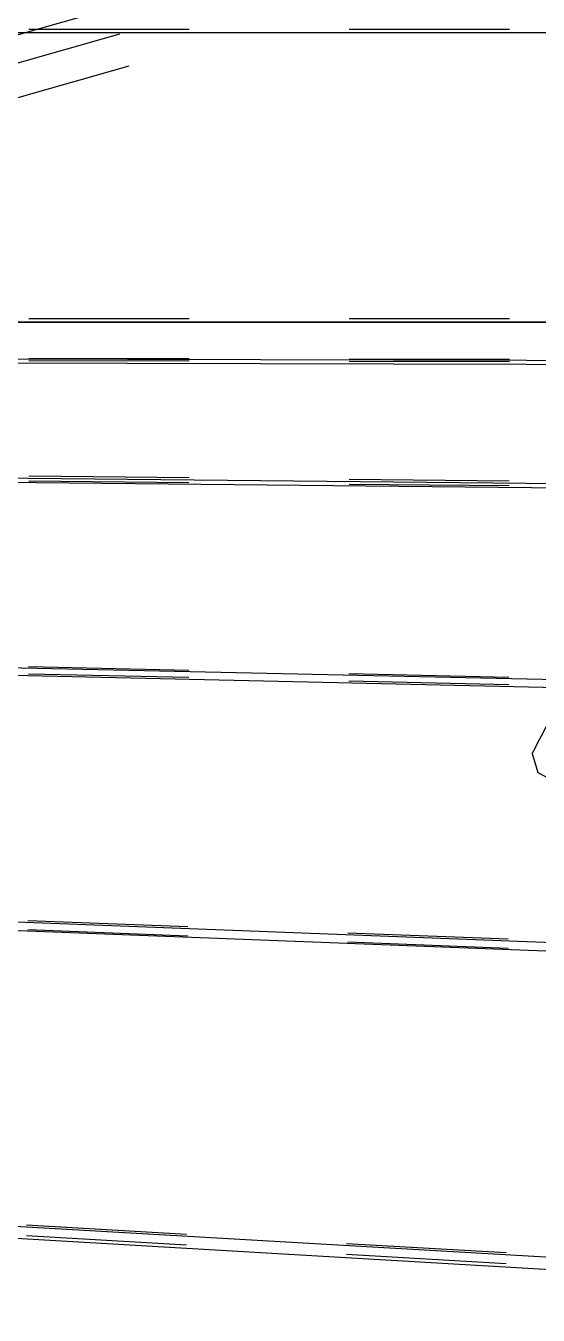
# Model space of a CAD drawing. Extents: x 3 to 592, y 5 to 207.
# Drawn here: x 132.55 to 136.61, y 39.58 to 49.8 of the extents above; entities that cross this region are included whole.
import ezdxf

# ---------------------------------------------------------------- set-up
doc = ezdxf.new("R2010")
doc.units = 0
doc.layers.get('0').update_dxf_attribs({"linetype": 'CONTINUOUS'})

msp = doc.modelspace()

# ---------------------------------------------------------------- linework, layer by layer
at = {"color": 7}
for points in [[(132.104971, 49.617804), (133.326518, 49.965256)], [(132.104971, 49.617804), (133.326518, 49.965256)], [(100.682778, 49.741667), (142.839722, 49.741667)], [(132.571984, 49.768125), (133.841984, 49.768125)], [(132.571984, 49.768125), (133.841984, 49.768125)], [(132.571984, 49.768125), (133.841984, 49.768125)], [(132.571984, 49.768125), (133.841984, 49.768125)], [(135.111984, 49.768125), (136.381984, 49.768125)], [(135.111984, 49.768125), (136.381984, 49.768125)], [(135.111984, 49.768125), (136.381984, 49.768125)], [(135.111984, 49.768125), (136.381984, 49.768125)], [(133.289797, 49.728817), (127.182057, 47.991575)], [(133.289797, 49.728817), (127.182057, 47.991575)], [(133.362928, 49.475452), (127.255188, 47.73821)], [(133.362928, 49.475452), (127.255188, 47.73821)], [(100.682778, 47.448611), (142.839722, 47.448611)], [(142.839722, 47.448611), (100.682778, 47.448611)], [(133.841808, 47.473764), (132.571808, 47.473764)], [(133.841808, 47.473764), (132.571808, 47.473764)], [(133.841808, 47.473764), (132.571808, 47.473764)], [(133.841808, 47.473764), (132.571808, 47.473764)], [(132.571984, 47.476445), (133.841984, 47.476445)], [(132.571984, 47.476445), (133.841984, 47.476445)], [(132.571984, 47.476445), (133.841984, 47.476445)], [(132.571984, 47.476445), (133.841984, 47.476445)], [(136.381808, 47.473764), (135.111808, 47.473764)], [(136.381808, 47.473764), (135.111808, 47.473764)], [(136.381808, 47.473764), (135.111808, 47.473764)], [(136.381808, 47.473764), (135.111808, 47.473764)], [(135.111984, 47.476445), (136.381984, 47.476445)], [(135.111984, 47.476445), (136.381984, 47.476445)], [(135.111984, 47.476445), (136.381984, 47.476445)], [(135.111984, 47.476445), (136.381984, 47.476445)], [(100.682778, 47.236944), (142.839722, 47.131111)], [(142.839722, 47.095833), (100.682778, 47.201667)], [(133.841837, 47.138999), (132.571841, 47.142261)], [(133.841837, 47.138999), (132.571841, 47.142261)], [(133.841837, 47.138999), (132.571841, 47.142261)], [(133.841837, 47.138999), (132.571841, 47.142261)], [(132.571879, 47.163745), (133.841875, 47.160483)], [(132.571879, 47.163745), (133.841875, 47.160483)], [(132.571879, 47.163745), (133.841875, 47.160483)], [(132.571879, 47.163745), (133.841875, 47.160483)], [(136.381829, 47.132475), (135.111833, 47.135737)], [(136.381829, 47.132475), (135.111833, 47.135737)], [(136.381829, 47.132475), (135.111833, 47.135737)], [(136.381829, 47.132475), (135.111833, 47.135737)], [(135.11187, 47.157222), (136.381866, 47.15396)], [(135.11187, 47.157222), (136.381866, 47.15396)], [(135.11187, 47.157222), (136.381866, 47.15396)], [(135.11187, 47.157222), (136.381866, 47.15396)], [(100.682778, 46.531389), (142.839722, 46.108056)], [(142.839722, 46.072778), (100.682778, 46.496111)], [(133.841214, 46.176123), (132.571279, 46.189011)], [(133.841214, 46.176123), (132.571279, 46.189011)], [(133.841214, 46.176123), (132.571279, 46.189011)], [(133.841214, 46.176123), (132.571279, 46.189011)], [(132.571401, 46.230851), (133.841335, 46.217963)], [(132.571401, 46.230851), (133.841335, 46.217963)], [(132.571401, 46.230851), (133.841335, 46.217963)], [(132.571401, 46.230851), (133.841335, 46.217963)], [(135.11127, 46.205075), (136.381205, 46.192188)], [(135.11127, 46.205075), (136.381205, 46.192188)], [(135.11127, 46.205075), (136.381205, 46.192188)], [(135.11127, 46.205075), (136.381205, 46.192188)], [(136.381083, 46.150348), (135.111148, 46.163235)], [(136.381083, 46.150348), (135.111148, 46.163235)], [(136.381083, 46.150348), (135.111148, 46.163235)], [(136.381083, 46.150348), (135.111148, 46.163235)], [(100.682778, 45.4025), (142.839722, 44.485278)], [(142.839722, 44.414722), (100.682778, 45.367222)], [(133.83877, 44.632198), (132.569087, 44.660581)], [(133.83877, 44.632198), (132.569087, 44.660581)], [(133.83877, 44.632198), (132.569087, 44.660581)], [(133.83877, 44.632198), (132.569087, 44.660581)], [(132.569312, 44.720869), (133.838995, 44.692486)], [(132.569312, 44.720869), (133.838995, 44.692486)], [(132.569312, 44.720869), (133.838995, 44.692486)], [(132.569312, 44.720869), (133.838995, 44.692486)], [(135.108678, 44.664103), (136.37836, 44.63572)], [(135.108678, 44.664103), (136.37836, 44.63572)], [(135.108678, 44.664103), (136.37836, 44.63572)], [(135.108678, 44.664103), (136.37836, 44.63572)], [(136.378135, 44.575431), (135.108452, 44.603814)], [(136.378135, 44.575431), (135.108452, 44.603814)], [(136.378135, 44.575431), (135.108452, 44.603814)], [(136.378135, 44.575431), (135.108452, 44.603814)], [(136.562465, 44.031817), (136.582221, 44.068506), (136.605504, 44.112603), (136.636901, 44.171164), (136.674296, 44.241367), (136.716276, 44.320389), (136.761079, 44.403998)], [(136.562465, 44.031817), (136.582221, 44.068506), (136.605504, 44.112603), (136.636901, 44.171164), (136.674296, 44.241367), (136.716276, 44.320389), (136.761079, 44.403998)], [(136.562465, 44.031817), (136.608326, 43.881534)], [(136.562465, 44.031817), (136.608326, 43.881534)], [(100.682778, 43.920833), (142.839722, 42.298056)], [(142.839722, 42.2275), (100.682778, 43.850278)], [(136.608185, 43.881463), (136.863243, 43.745644)], [(136.608185, 43.881463), (136.863243, 43.745644)], [(132.563801, 42.709587), (133.832857, 42.660631)], [(132.563801, 42.709587), (133.832857, 42.660631)], [(132.563801, 42.709587), (133.832857, 42.660631)], [(132.563801, 42.709587), (133.832857, 42.660631)], [(133.833, 42.584842), (132.563944, 42.633798)], [(133.833, 42.584842), (132.563944, 42.633798)], [(133.833, 42.584842), (132.563944, 42.633798)], [(133.833, 42.584842), (132.563944, 42.633798)], [(135.101913, 42.611675), (136.370969, 42.562719)], [(135.101913, 42.611675), (136.370969, 42.562719)], [(135.101913, 42.611675), (136.370969, 42.562719)], [(135.101913, 42.611675), (136.370969, 42.562719)], [(136.371112, 42.48693), (135.102056, 42.535886)], [(136.371112, 42.48693), (135.102056, 42.535886)], [(136.371112, 42.48693), (135.102056, 42.535886)], [(136.371112, 42.48693), (135.102056, 42.535886)], [(100.682778, 42.121667), (142.839722, 39.6875)], [(142.839722, 39.581667), (100.682778, 42.051111)], [(132.553712, 40.297985), (133.821581, 40.224444)], [(132.553712, 40.297985), (133.821581, 40.224444)], [(132.553712, 40.297985), (133.821581, 40.224444)], [(132.553712, 40.297985), (133.821581, 40.224444)], [(133.821721, 40.136972), (132.553852, 40.210513)], [(133.821721, 40.136972), (132.553852, 40.210513)], [(133.821721, 40.136972), (132.553852, 40.210513)], [(133.821721, 40.136972), (132.553852, 40.210513)], [(135.08945, 40.150904), (136.357319, 40.077364)], [(135.08945, 40.150904), (136.357319, 40.077364)], [(135.08945, 40.150904), (136.357319, 40.077364)], [(135.08945, 40.150904), (136.357319, 40.077364)], [(136.357459, 39.989892), (135.08959, 40.063432)], [(136.357459, 39.989892), (135.08959, 40.063432)], [(136.357459, 39.989892), (135.08959, 40.063432)], [(136.357459, 39.989892), (135.08959, 40.063432)]]:
    msp.add_lwpolyline(points, dxfattribs=at)

doc.saveas('drawing.dxf')
